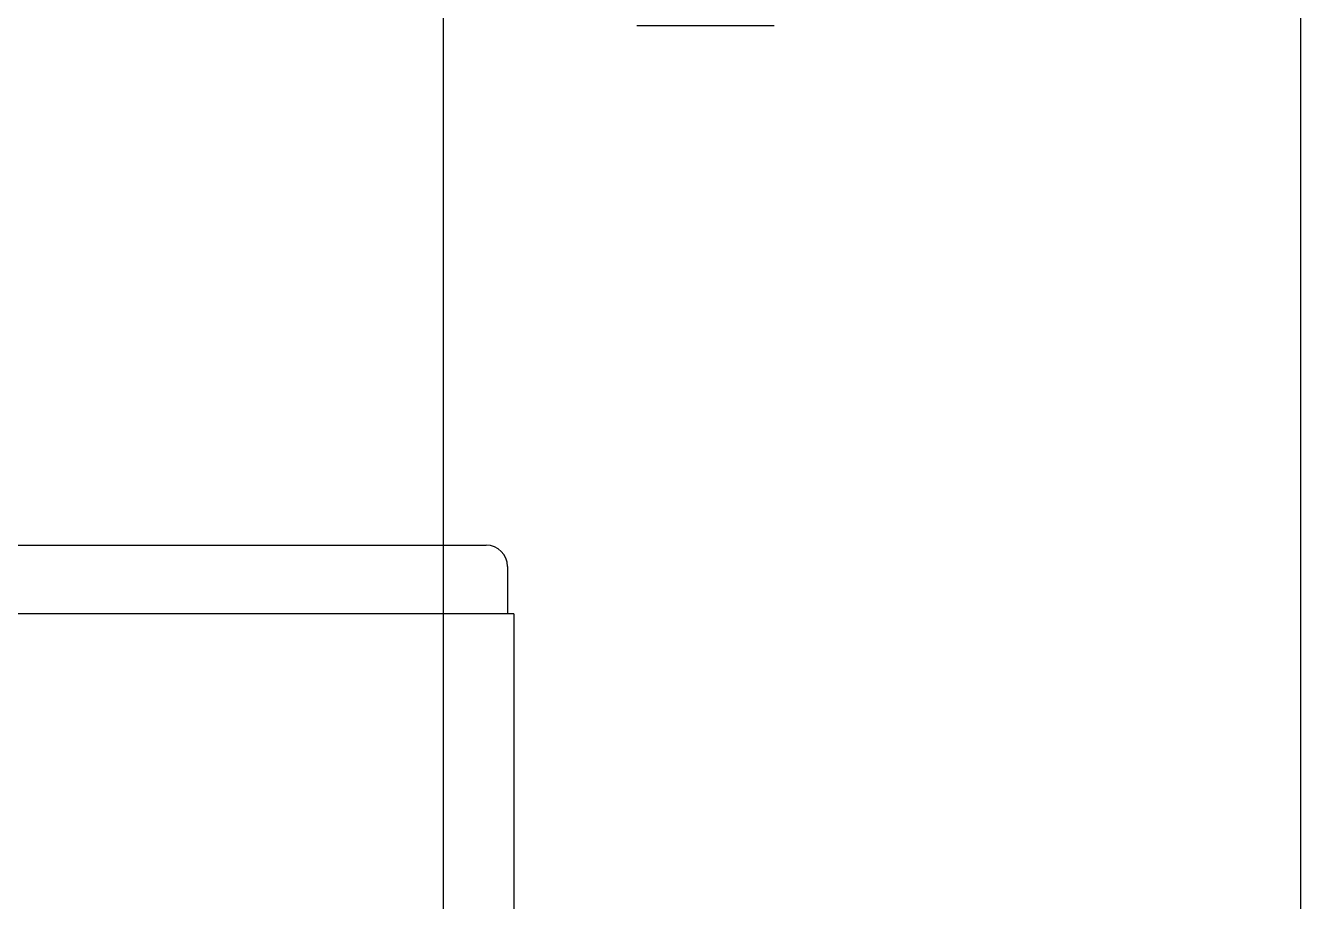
# Model space of a CAD drawing. Header units: millimetres. Extents: x 156850 to 204135, y 56350 to 74150.
# Drawn here: x 159052.6 to 159350, y 59574.8 to 59779.2 of the extents above; entities that cross this region are included whole.
import ezdxf

# ---------------------------------------------------------------- set-up
doc = ezdxf.new("R2010")
doc.units = ezdxf.units.MM
doc.header["$LTSCALE"] = 150
doc.layers.add('-----33 Equipment', color=5, linetype='Continuous')

# ---------------------------------------------------------------- blocks, each defined once
blk = doc.blocks.new('X-2F-PLAN$0$A$C73FA2420')
at = {"color": 0, "linetype": 'Continuous'}
blk.add_line((24.98, 243.08), (24.98, 211.08), dxfattribs=at)
blk = doc.blocks.new('X-2F-PLAN$0$A$C13F33EB5')
at = {"color": 0, "linetype": 'Continuous'}
for p, q in [((2803.98, 72.5), (2803.98, 510.82)), ((2819.98, 508.74), (2819.98, 79)), ((2803.98, 72.5), (2563.98, 72.5)), ((2814.98, 74), (2803.98, 74))]:
    blk.add_line(p, q, dxfattribs=at)
blk.add_arc((2814.98, 79), 5, 270, 0, dxfattribs=at)
blk = doc.blocks.new('X-2F-PLAN$0$zw$C47F')
at = {"layer": '-----33 Equipment'}
for p, q in [((3425.86, 1136.3), (159.78, 1136.3)), ((6141.06, 936.3), (159.78, 936.3))]:
    blk.add_line(p, q, dxfattribs=at)
for name, p in [('X-2F-PLAN$0$A$C73FA2420', (2898.05, 848.02)), ('X-2F-PLAN$0$A$C13F33EB5', (-18.2, 1047.3))]:
    blk.add_blockref(name, p, dxfattribs=at)

msp = doc.modelspace()

# ---------------------------------------------------------------- block references
at = {"layer": '-----33 Equipment', "rotation": 90.00000000000001}
msp.add_blockref('X-2F-PLAN$0$zw$C47F', (160286.3, 56856.22), dxfattribs=at)

doc.saveas('drawing.dxf')
